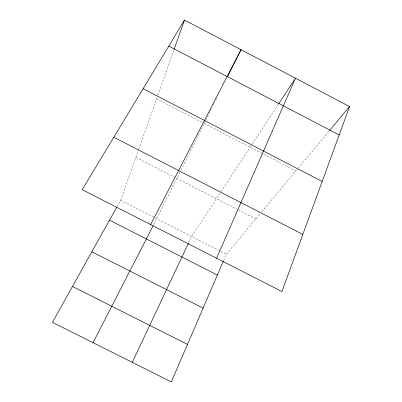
<?xml version="1.0" encoding="UTF-8"?>
<svg xmlns="http://www.w3.org/2000/svg" width="402" height="402" viewBox="0 0 402 402"><rect width="100%" height="100%" fill="white"/><g stroke="black" fill="none" stroke-linecap="round" stroke-linejoin="round"><path stroke-width="0.3" stroke-dasharray="2.01 1.51" d="M117.032 206.744L120.635 200.296L138.564 149.705M138.775 149.117L157.649 95.852M157.855 95.259L173.905 49.969M223.653 260.426L226.316 254.24L260.114 213.743M188.719 242.612L191.598 236.517L220.814 191.995M179.855 172.322L153.358 225.271M180.955 170.116L205.623 120.645M205.904 120.082L212.341 107.168M213.462 104.917L214.306 103.234M215.985 99.862L216.542 98.741M221.15 191.478L251.868 144.665M252.205 144.147L278.39 104.244M261.692 211.854L297.837 168.538M298.234 168.061L329.203 130.957M120.635 200.296L220.256 251.144M220.809 251.426L226.316 254.24M135.856 157.353L238.029 209.824M238.582 210.11L255.778 218.939M156.604 98.797L202.563 122.595M204.221 123.454L262.983 153.886M263.541 154.177L295.857 170.91"/><path stroke-width="0.6" d="M174.116 49.381L184.493 20.1L349.574 106.545L281.938 291.535L82.179 189.679L184.493 20.1M223.411 260.988L171.312 381.9L52.426 322.359L116.731 207.281M216.562 258.2L295.47 78.214L278.732 103.726M132.273 362.348L188.458 243.17M227.406 76.958L240.999 49.692L150.649 224.592M93.043 342.7L153.077 225.813M329.6 130.474L349.574 106.545M72.486 286.465L187.478 344.383M91.857 251.793L203.1 308.123M109.525 220.185L217.351 275.053M113.816 137.238L302.827 234.411M143.112 88.681L322.188 181.453M168.805 46.099L339.187 134.956"/></g></svg>
